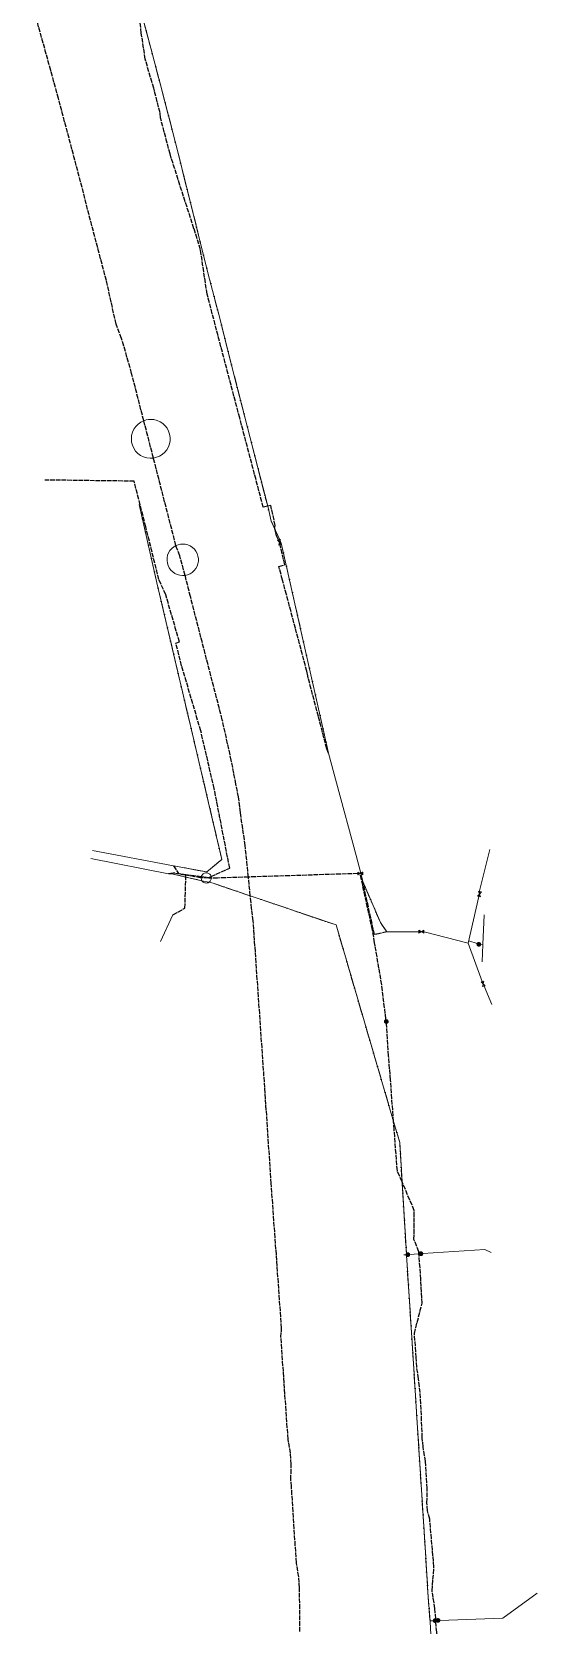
# Model space of a CAD drawing. Header units: metres. Extents: x 105265 to 106214, y 111498 to 118425.
# Drawn here: x 105340.8 to 105476.6, y 112403.9 to 112832.3 of the extents above; entities that cross this region are included whole.
import ezdxf

# ---------------------------------------------------------------- set-up
doc = ezdxf.new("R2010")
doc.units = ezdxf.units.M
doc.linetypes.add('DASHDOT', pattern=[3.556, 2.54, -0.508, 0, -0.508])
doc.linetypes.add('DASHED', pattern=[1.524, 1.27, -0.254])
for name, color, linetype, lineweight in [('30-RED-VANTI-EXIST', 52, 'CONTINUOUS', 13), ('30-RED-VANTI-PROY', 2, 'DASHED', 25), ('30-RED-VANTI-RETIRO', 8, 'DASHDOT', 13), ('30-RED-VANTI-SINCLAS', 9, 'CONTINUOUS', 5)]:
    doc.layers.add(name, color=color, linetype=linetype, lineweight=lineweight)

msp = doc.modelspace()

# ---------------------------------------------------------------- linework, layer by layer
at = {"layer": '30-RED-VANTI-EXIST'}
for points in [[(105404.174, 112704.7463), (105399.4901, 112723.0879), (105395.1871, 112739.8297), (105391.4599, 112754.6095), (105388.5559, 112765.7855), (105385.7759, 112776.8073), (105384.1601, 112783.4215), (105380.0941, 112799.6583), (105375.8063, 112816.3761), (105372.2757, 112829.6353), (105369.5193, 112839.9789), (105369.2644, 112841.0077)], [(105378.8663, 112608.0453), (105387.8069, 112606.3879), (105391.8507, 112609.7327), (105388.4873, 112624.2081), (105383.3159, 112646.0991), (105379.6027, 112661.9583), (105374.3863, 112684.1361), (105369.6475, 112705.2255)], [(105406.2235, 112698.3594), (105405.1265, 112700.7609), (105404.2657, 112704.3873), (105404.174, 112704.7463)], [(105407.4238, 112695.7314), (105406.2235, 112698.3594)], [(105407.5279, 112695.5036), (105407.4238, 112695.7314)], [(105407.8675, 112694.496), (105407.7469, 112695.0241), (105407.5279, 112695.5036)], [(105407.8752, 112694.462), (105407.8675, 112694.496)], [(105420.5569, 112638.3629), (105417.6641, 112651.0447), (105411.5139, 112678.5257), (105407.8752, 112694.462)], [(105429.2079, 112606.0707), (105427.9309, 112610.8285), (105422.7087, 112630.3311), (105420.5569, 112638.3629)], [(105377.5345, 112605.9327), (105356.6545, 112609.9849)], [(105357.0613, 112612.1849), (105378.8663, 112608.0453)], [(105461.1523, 112601.1287), (105461.1579, 112601.2961), (105463.8801, 112612.3937)], [(105377.5345, 112605.9327), (105378.7617, 112605.7853), (105382.1632, 112605.0158)], [(105382.1632, 112605.0158), (105386.5171, 112604.0308)], [(105429.2365, 112605.9639), (105429.2079, 112606.0707)], [(105429.7435, 112603.8051), (105429.3963, 112605.3685), (105429.2365, 112605.9639)], [(105386.5171, 112604.0308), (105388.3628, 112603.6132)], [(105388.3628, 112603.6132), (105389.5427, 112603.3463), (105399.5071, 112599.965)], [(105436.2499, 112590.2645), (105434.4825, 112592.8145), (105429.7435, 112603.8051)], [(105461.1296, 112600.4535), (105461.1523, 112601.1287)], [(105399.5071, 112599.965), (105422.5597, 112592.1423), (105438.0227, 112539.2897)], [(105458.1057, 112587.2415), (105460.9827, 112599.7988)], [(105460.9827, 112599.7988), (105461.1291, 112600.4379), (105461.1293, 112600.4447)], [(105461.1293, 112600.4447), (105461.1296, 112600.4535)], [(105375.3845, 112587.6569), (105378.6905, 112594.8897)], [(105462.0089, 112586.9125), (105462.0221, 112586.9119), (105462.4237, 112594.8383)], [(105444.8505, 112590.3242), (105436.2499, 112590.2645)], [(105445.5131, 112590.3288), (105444.8505, 112590.3242)], [(105445.524, 112590.329), (105445.5131, 112590.3288)], [(105446.1874, 112590.2702), (105445.524, 112590.329)], [(105458.1057, 112587.2415), (105446.2669, 112590.2631), (105446.1874, 112590.2702)], [(105458.2727, 112587.9221), (105460.4923, 112587.1233)], [(105461.8859, 112576.9528), (105458.1057, 112587.2415)], [(105460.4923, 112587.1233), (105460.6289, 112587.0741)], [(105460.6289, 112587.0741), (105460.8015, 112587.012)], [(105460.8015, 112587.012), (105460.9395, 112586.9623), (105461.1001, 112586.9548)], [(105461.1001, 112586.9548), (105461.2831, 112586.9463)], [(105461.2831, 112586.9463), (105461.4286, 112586.9395)], [(105461.4286, 112586.9395), (105462.0089, 112586.9125)], [(105462.0089, 112586.9125), (105461.8699, 112582.2319)], [(105462.1158, 112576.3271), (105461.8859, 112576.9528)], [(105462.1179, 112576.3215), (105462.1158, 112576.3271)], [(105462.3732, 112575.7039), (105462.1319, 112576.2833), (105462.1179, 112576.3215)], [(105464.4261, 112570.7745), (105462.3732, 112575.7039)], [(105438.0227, 112539.2897), (105439.6681, 112533.6659), (105440.3074, 112523.0743)], [(105440.3074, 112523.0743), (105441.4709, 112503.7999)], [(105440.8013, 112503.4301), (105441.3755, 112503.4736)], [(105441.3755, 112503.4736), (105441.4901, 112503.4823)], [(105441.4709, 112503.7999), (105441.4901, 112503.4823)], [(105441.4901, 112503.4823), (105441.52, 112503.4842)], [(105441.4901, 112503.4823), (105441.5087, 112503.1738)], [(105441.5087, 112503.1738), (105441.5773, 112502.0381), (105443.3699, 112474.2277), (105444.3915, 112458.2891), (105445.5115, 112440.2595), (105446.5029, 112424.8519), (105447.3521, 112411.3599), (105447.8309, 112405.05)], [(105441.52, 112503.4842), (105441.7028, 112503.4984)], [(105441.7028, 112503.4984), (105441.8573, 112503.5101), (105442.0172, 112503.5209)], [(105442.0172, 112503.5209), (105442.2001, 112503.5337)], [(105442.2001, 112503.5337), (105442.3445, 112503.5432)], [(105442.3445, 112503.5432), (105444.855, 112503.714)], [(105444.855, 112503.714), (105444.8939, 112503.7166)], [(105444.8939, 112503.7166), (105445.0384, 112503.7268)], [(105445.0384, 112503.7268), (105445.2214, 112503.7389)], [(105445.2214, 112503.7389), (105445.5361, 112503.7603)], [(105445.5361, 112503.7603), (105445.7186, 112503.7727)], [(105445.7186, 112503.7727), (105445.8633, 112503.7826)], [(105445.8633, 112503.7826), (105462.5781, 112504.9195), (105464.2545, 112504.0837)], [(105450.4672, 112405.1495), (105467.4211, 112405.7943), (105476.6277, 112412.4961)], [(105447.7341, 112405.0463), (105447.8309, 112405.05)], [(105447.8309, 112405.05), (105448.7211, 112405.0833)], [(105447.8309, 112405.05), (105448.0005, 112402.8149), (105448.9323, 112389.0518)], [(105448.7211, 112405.0833), (105448.8661, 112405.0887)], [(105448.8661, 112405.0887), (105449.0485, 112405.0956)], [(105449.0485, 112405.0956), (105449.2065, 112405.1015), (105449.3641, 112405.1075)], [(105449.3641, 112405.1075), (105449.3771, 112405.108)], [(105449.3771, 112405.108), (105449.4968, 112405.1125)], [(105449.4968, 112405.1125), (105449.5465, 112405.1144)], [(105449.5465, 112405.1144), (105449.6422, 112405.1181)], [(105449.6422, 112405.1181), (105449.6923, 112405.12)], [(105449.6923, 112405.12), (105449.8254, 112405.125)], [(105449.8254, 112405.125), (105450.1385, 112405.137)], [(105450.1385, 112405.137), (105450.3214, 112405.1439)], [(105450.3214, 112405.1439), (105450.4672, 112405.1495)]]:
    msp.add_lwpolyline(points, dxfattribs=at)
at = {"layer": '30-RED-VANTI-PROY'}
for points in [[(105404.174, 112704.7463), (105402.9895, 112704.4563), (105396.6479, 112728.4693), (105387.9059, 112761.7587), (105386.0875, 112773.7159), (105384.3641, 112779.3589), (105380.5699, 112791.0797), (105377.9201, 112799.4449), (105375.3649, 112809.1649), (105375.2443, 112810.5545), (105373.5309, 112817.1261), (105371.2705, 112824.9245), (105370.1995, 112831.9597), (105369.2644, 112841.0077)], [(105370.8717, 112727.7386), (105367.6003, 112740.4501), (105365.9161, 112746.3363), (105364.9097, 112749.8135), (105363.4193, 112753.6937), (105360.8135, 112765.3983), (105356.1427, 112783.0601), (105354.2839, 112790.4611), (105347.9201, 112814.3913), (105345.8427, 112821.9247), (105340.7719, 112840.2541)], [(105373.4554, 112717.6997), (105370.8717, 112727.7386)], [(105379.5158, 112694.1516), (105373.4554, 112717.6997)], [(105388.9567, 112605.221), (105393.9601, 112607.4285), (105389.7879, 112628.8475), (105386.2041, 112644.3063), (105381.0407, 112661.8447), (105379.4955, 112667.9327), (105380.4471, 112668.2523), (105376.7711, 112680.9127), (105374.9239, 112685.0027), (105371.4113, 112699.1725), (105368.2701, 112711.4697), (105344.2989, 112711.7763)], [(105406.2235, 112698.3594), (105405.9947, 112699.0551), (105406.2305, 112699.5239), (105405.0057, 112704.9499), (105404.174, 112704.7463)], [(105407.0818, 112695.6581), (105406.5283, 112696.8181), (105406.3061, 112698.1081), (105406.2235, 112698.3594)], [(105407.3775, 112695.0385), (105407.0818, 112695.6581)], [(105407.5279, 112694.3875), (105407.3775, 112695.0385)], [(105381.9631, 112686.1503), (105380.5535, 112691.4025), (105379.6537, 112693.6157), (105379.5158, 112694.1516)], [(105420.5569, 112638.3629), (105420.0837, 112639.5121), (105417.8071, 112648.2173), (105414.9313, 112659.1733), (105414.7105, 112660.3609), (105411.6419, 112671.9089), (105409.2327, 112680.9767), (105408.1595, 112684.8901), (105407.1987, 112688.5167), (105408.7801, 112688.9673), (105407.5279, 112694.3875)], [(105398.9957, 112605.027), (105398.1385, 112613.5123), (105396.8273, 112622.4291), (105396.3473, 112626.5551), (105395.6389, 112630.0133), (105394.3987, 112636.4189), (105391.9631, 112647.3363), (105383.4161, 112680.4331), (105382.0465, 112685.8397), (105381.9631, 112686.1503)], [(105382.1774, 112605.5354), (105378.7831, 112606.1159), (105377.5345, 112605.9327)], [(105378.7167, 112594.8777), (105381.9353, 112596.6659), (105382.1632, 112605.0158)], [(105378.8663, 112608.0453), (105380.1573, 112605.9555), (105382.1819, 112605.7031)], [(105382.1632, 112605.0158), (105382.1774, 112605.5354)], [(105382.1774, 112605.5354), (105382.1819, 112605.7031)], [(105386.2901, 112604.8487), (105386.1125, 112604.8623), (105382.1774, 112605.5354)], [(105382.1819, 112605.7031), (105382.1823, 112605.7165)], [(105382.1819, 112605.7031), (105386.3473, 112605.1837)], [(105386.3473, 112605.1837), (105388.3159, 112604.9383), (105388.9567, 112605.221)], [(105398.9957, 112605.027), (105390.7171, 112604.7593), (105389.0251, 112604.711)], [(105428.3942, 112605.9621), (105405.5397, 112605.2387), (105398.9957, 112605.027)], [(105399.5071, 112599.965), (105398.9957, 112605.027)], [(105428.5152, 112605.966), (105428.3942, 112605.9621)], [(105428.6323, 112605.9697), (105428.5152, 112605.966)], [(105428.7518, 112605.9735), (105428.6323, 112605.9697)], [(105428.8876, 112605.9778), (105428.7518, 112605.9735)], [(105429.0619, 112605.9833), (105428.8876, 112605.9778)], [(105436.003, 112566.6629), (105435.9765, 112566.8567), (105434.8473, 112576.0497), (105432.9281, 112587.3741), (105432.3539, 112590.7919), (105429.7239, 112602.8025), (105429.0619, 112605.9833)], [(105389.0251, 112604.711), (105388.3475, 112604.6917), (105386.2901, 112604.8487)], [(105436.2499, 112590.2645), (105433.4327, 112589.6869), (105432.9055, 112589.5675), (105429.7435, 112603.8051)], [(105412.8617, 112402.1545), (105412.7411, 112413.8589), (105412.5199, 112416.8821), (105411.9115, 112420.6397), (105410.5649, 112441.1787), (105410.4139, 112443.0401), (105410.5051, 112447.1477), (105410.3111, 112450.1073), (105409.6573, 112453.8677), (105407.7575, 112481.2681), (105407.9205, 112483.7239), (105405.1383, 112522.6237), (105403.0827, 112553.0375), (105400.2889, 112593.2307), (105399.8467, 112596.6033), (105399.5071, 112599.965)], [(105436.0237, 112566.5184), (105436.003, 112566.6629)], [(105436.049, 112566.3373), (105436.0237, 112566.5184)], [(105436.0791, 112566.0236), (105436.0633, 112566.2347), (105436.049, 112566.3373)], [(105436.0928, 112565.8417), (105436.0791, 112566.0236)], [(105436.1037, 112565.6962), (105436.0928, 112565.8417)], [(105438.0227, 112539.2897), (105437.2161, 112550.4581), (105436.6899, 112556.9323), (105436.1165, 112565.5251), (105436.1037, 112565.6962)], [(105440.3074, 112523.0743), (105439.0389, 112526.0585), (105438.1775, 112537.1469), (105438.0227, 112539.2897)], [(105444.855, 112503.714), (105444.8171, 112504.2275), (105443.5113, 112507.6083), (105443.5825, 112515.3699), (105440.3074, 112523.0743)], [(105449.3454, 112405.5668), (105449.1561, 112408.3481), (105448.3891, 112413.1473), (105448.8793, 112419.5193), (105447.7413, 112432.3931), (105447.1325, 112434.6335), (105447.0059, 112436.7603), (105447.0479, 112440.6481), (105446.6065, 112447.8995), (105445.9481, 112451.7829), (105445.7595, 112454.2573), (105445.2987, 112464.9299), (105444.7541, 112470.1277), (105444.2697, 112473.2207), (105444.0883, 112475.8355), (105443.6437, 112482.3251), (105445.6787, 112490.4107), (105445.3593, 112496.8901), (105444.855, 112503.714)], [(105449.3557, 112405.408), (105449.3454, 112405.5668)], [(105449.3771, 112405.108), (105449.3739, 112405.1485), (105449.3557, 112405.408)], [(105449.399, 112404.8195), (105449.3771, 112405.108)], [(105449.412, 112404.6608), (105449.399, 112404.8195)], [(105451.0738, 112389.6556), (105450.7209, 112396.1607), (105449.6223, 112401.9687), (105449.412, 112404.6608)]]:
    msp.add_lwpolyline(points, dxfattribs=at)
at = {"layer": '30-RED-VANTI-RETIRO'}
for points in [[(105404.174, 112704.7463), (105399.4901, 112723.0879), (105395.1871, 112739.8297), (105391.4599, 112754.6095), (105388.5559, 112765.7855), (105385.7759, 112776.8073), (105384.1601, 112783.4215), (105380.0941, 112799.6583), (105375.8063, 112816.3761), (105372.2757, 112829.6353), (105369.5193, 112839.9789), (105369.2644, 112841.0077)], [(105378.8663, 112608.0453), (105387.8069, 112606.3879), (105391.8507, 112609.7327), (105388.4873, 112624.2081), (105383.3159, 112646.0991), (105379.6027, 112661.9583), (105374.3863, 112684.1361), (105369.6475, 112705.2255)], [(105406.2235, 112698.3594), (105405.1265, 112700.7609), (105404.2657, 112704.3873), (105404.174, 112704.7463)], [(105407.4238, 112695.7314), (105406.2235, 112698.3594)], [(105407.5279, 112695.5036), (105407.4238, 112695.7314)], [(105407.8675, 112694.496), (105407.7469, 112695.0241), (105407.5279, 112695.5036)], [(105407.8752, 112694.462), (105407.8675, 112694.496)], [(105420.5569, 112638.3629), (105417.6641, 112651.0447), (105411.5139, 112678.5257), (105407.8752, 112694.462)], [(105377.5345, 112605.9327), (105378.7617, 112605.7853), (105382.1632, 112605.0158)], [(105382.1632, 112605.0158), (105386.5171, 112604.0308)], [(105386.5171, 112604.0308), (105388.3628, 112603.6132)], [(105388.3628, 112603.6132), (105389.5427, 112603.3463), (105399.5071, 112599.965)], [(105436.2499, 112590.2645), (105434.4825, 112592.8145), (105429.7435, 112603.8051)], [(105399.5071, 112599.965), (105422.5597, 112592.1423), (105438.0227, 112539.2897)], [(105438.0227, 112539.2897), (105439.6681, 112533.6659), (105440.3074, 112523.0743)], [(105440.3074, 112523.0743), (105441.4709, 112503.7999)], [(105441.4709, 112503.7999), (105441.4901, 112503.4823)], [(105441.4901, 112503.4823), (105441.5087, 112503.1738)], [(105441.5087, 112503.1738), (105441.5773, 112502.0381), (105443.3699, 112474.2277), (105444.3915, 112458.2891), (105445.5115, 112440.2595), (105446.5029, 112424.8519), (105447.3521, 112411.3599), (105447.8309, 112405.05)], [(105447.8309, 112405.05), (105448.0005, 112402.8149), (105448.9323, 112389.0518)]]:
    msp.add_lwpolyline(points, dxfattribs=at)
at = {"layer": '30-RED-VANTI-SINCLAS'}
for points in [[(105370.8717, 112727.7386), (105370.0679, 112727.3491), (105369.3423, 112726.8282), (105368.7162, 112726.1911), (105368.208, 112725.4566), (105367.8325, 112724.6461), (105367.6008, 112723.7835), (105367.5197, 112722.894), (105367.5915, 112722.0036), (105367.8141, 112721.1386), (105368.181, 112720.3242), (105368.6815, 112719.5844), (105369.3009, 112718.9408), (105370.021, 112718.4123), (105370.8206, 112718.0144), (105371.6765, 112717.7587), (105372.5634, 112717.6528), (105373.4554, 112717.6997)], [(105372.7363, 112728.0841), (105372.1023, 112728.0451), (105371.4777, 112727.9294), (105370.8717, 112727.7386)], [(105373.4554, 112717.6997), (105374.3035, 112717.8909), (105375.1082, 112718.2203), (105375.8469, 112718.6788), (105376.4993, 112719.2535), (105377.0472, 112719.9287), (105377.4753, 112720.6854), (105377.7718, 112721.5028), (105377.9284, 112722.358), (105377.9408, 112723.2274), (105377.8087, 112724.0867), (105377.5357, 112724.9122), (105377.1294, 112725.6809), (105376.601, 112726.3714), (105375.9654, 112726.9646), (105375.24, 112727.444), (105374.4451, 112727.7963), (105373.6028, 112728.0116), (105372.7363, 112728.0841)], [(105406.8605, 112695.6107), (105407.0818, 112695.6581)], [(105407.3775, 112695.0385), (105406.8605, 112695.6107)], [(105407.0818, 112695.6581), (105407.4238, 112695.7314)], [(105407.3775, 112695.0385), (105407.1405, 112694.3045)], [(105407.5279, 112695.5036), (105407.3775, 112695.0385)], [(105407.8675, 112694.496), (105407.3775, 112695.0385)], [(105407.4238, 112695.7314), (105407.6147, 112695.7723), (105407.5279, 112695.5036)], [(105379.5158, 112694.1516), (105378.9048, 112693.7951), (105378.3617, 112693.3418), (105377.9018, 112692.8044), (105377.5379, 112692.1978), (105377.2802, 112691.539), (105377.1359, 112690.8466), (105377.109, 112690.1397), (105377.2002, 112689.4382), (105377.4071, 112688.7618), (105377.7239, 112688.1293), (105378.1416, 112687.5585), (105378.6486, 112687.0652), (105379.2308, 112686.6633), (105379.8717, 112686.3641), (105380.5536, 112686.1759), (105381.2573, 112686.104), (105381.9631, 112686.1503)], [(105381.3341, 112694.5631), (105380.7098, 112694.5165), (105380.0993, 112694.3784), (105379.5158, 112694.1516)], [(105381.9631, 112686.1503), (105382.6466, 112686.3121), (105383.2939, 112686.5847), (105383.8872, 112686.9607), (105384.41, 112687.4297), (105384.8481, 112687.9787), (105385.1892, 112688.5926), (105385.4241, 112689.2546), (105385.5462, 112689.9463), (105385.5522, 112690.6486), (105385.4418, 112691.3422), (105385.2182, 112692.0081), (105384.8875, 112692.6277), (105384.4589, 112693.1841), (105383.944, 112693.6619), (105383.3573, 112694.0479), (105382.7147, 112694.3314), (105382.034, 112694.5048), (105381.3341, 112694.5631)], [(105407.1405, 112694.3045), (105407.5279, 112694.3875)], [(105407.5279, 112694.3875), (105407.8752, 112694.462)], [(105407.8752, 112694.462), (105407.8945, 112694.4661), (105407.8675, 112694.496)], [(105386.3473, 112605.1837), (105386.3083, 112605.018), (105386.2901, 112604.8487)], [(105387.6583, 112606.1571), (105387.4406, 112606.1397), (105387.2284, 112606.0878), (105387.0271, 112606.0029), (105386.842, 112605.8871), (105386.6775, 112605.7433), (105386.538, 112605.5752), (105386.427, 112605.3871), (105386.3473, 112605.1837)], [(105388.9567, 112605.221), (105388.8735, 112605.4176), (105388.7609, 112605.5989), (105388.6214, 112605.7605), (105388.4585, 112605.8985), (105388.2761, 112606.0094), (105388.0787, 112606.0907), (105387.8711, 112606.1403), (105387.6583, 112606.1571)], [(105389.0251, 112604.711), (105389.0238, 112604.8835), (105389.0009, 112605.0543), (105388.9567, 112605.221)], [(105428.3942, 112605.9621), (105428.3881, 112606.3587), (105428.5103, 112606.2907), (105428.5152, 112605.966)], [(105428.5199, 112605.6593), (105428.3999, 112605.5875), (105428.3942, 112605.9621)], [(105428.5152, 112605.966), (105428.5199, 112605.6593)], [(105428.6323, 112605.9697), (105428.6285, 112606.2249), (105428.7489, 112606.1577), (105428.7518, 112605.9735)], [(105428.7545, 112605.7995), (105428.6359, 112605.7287), (105428.6323, 112605.9697)], [(105428.7518, 112605.9735), (105428.7545, 112605.7995)], [(105428.8876, 112605.9778), (105428.8861, 112606.0813), (105429.0619, 112605.9833)], [(105428.8891, 112605.8801), (105428.8876, 112605.9778)], [(105429.0619, 112605.9833), (105428.8891, 112605.8801)], [(105429.2079, 112606.0707), (105429.0619, 112605.9833)], [(105429.0619, 112605.9833), (105429.2377, 112605.8853)], [(105429.2365, 112605.9639), (105429.2347, 112606.0867), (105429.2079, 112606.0707)], [(105429.2377, 112605.8853), (105429.2365, 112605.9639)], [(105429.3749, 112605.8091), (105429.4953, 112605.7419), (105429.4877, 112606.2381), (105429.3693, 112606.1673), (105429.3749, 112605.8091)], [(105429.6135, 112605.6761), (105429.7357, 112605.6079), (105429.7239, 112606.3791), (105429.6039, 112606.3075), (105429.6135, 112605.6761)], [(105386.2901, 112604.8487), (105386.2975, 112604.6333), (105386.3386, 112604.4217), (105386.4124, 112604.2192), (105386.5171, 112604.0308)], [(105386.5171, 112604.0308), (105386.6611, 112603.8491), (105386.8337, 112603.6942), (105387.0299, 112603.5707), (105387.2442, 112603.4821), (105387.4703, 112603.431), (105387.7019, 112603.4187), (105387.9322, 112603.4457), (105388.1546, 112603.5112), (105388.3628, 112603.6132)], [(105388.3628, 112603.6132), (105388.5434, 112603.7426), (105388.7006, 112603.8995), (105388.8304, 112604.0798), (105388.9294, 112604.2787), (105388.9948, 112604.491), (105389.0251, 112604.711)], [(105461.1273, 112600.4509), (105460.8903, 112601.1849)], [(105460.8903, 112601.1849), (105461.1523, 112601.1287)], [(105461.1523, 112601.1287), (105461.6445, 112601.0231), (105461.1296, 112600.4535)], [(105461.1273, 112600.4509), (105460.6103, 112599.8787)], [(105460.6103, 112599.8787), (105460.9827, 112599.7988)], [(105460.9827, 112599.7988), (105461.3643, 112599.7169), (105461.1293, 112600.4447)], [(105461.1296, 112600.4535), (105461.1273, 112600.4509)], [(105461.1293, 112600.4447), (105461.1273, 112600.4509)], [(105444.8505, 112590.3242), (105444.8445, 112590.7073), (105445.5185, 112590.3321)], [(105444.8565, 112589.9363), (105444.8505, 112590.3242)], [(105445.5131, 112590.3288), (105444.8565, 112589.9363)], [(105445.5185, 112590.3321), (105445.5131, 112590.3288)], [(105446.1874, 112590.2702), (105446.1805, 112590.7279), (105445.5185, 112590.3321)], [(105445.5185, 112590.3321), (105445.524, 112590.329)], [(105445.524, 112590.329), (105446.1921, 112589.9567)], [(105446.1921, 112589.9567), (105446.1874, 112590.2702)], [(105460.4923, 112587.1233), (105460.4684, 112587.0456), (105460.4578, 112586.965), (105460.4608, 112586.8838), (105460.4773, 112586.8042), (105460.5068, 112586.7285), (105460.5486, 112586.6588), (105460.6014, 112586.597), (105460.6637, 112586.5449), (105460.7339, 112586.5039), (105460.8099, 112586.4752), (105460.8896, 112586.4595), (105460.9709, 112586.4574), (105461.0513, 112586.4689), (105461.1287, 112586.4935), (105461.2009, 112586.5308), (105461.2659, 112586.5796), (105461.3219, 112586.6385), (105461.3672, 112586.706), (105461.4007, 112586.78), (105461.4213, 112586.8586), (105461.4286, 112586.9395)], [(105460.9429, 112587.4287), (105460.8607, 112587.4216), (105460.781, 112587.4007), (105460.7059, 112587.3667), (105460.6377, 112587.3204), (105460.5782, 112587.2633), (105460.5293, 112587.1969), (105460.4923, 112587.1233)], [(105460.6289, 112587.0741), (105460.6112, 112587.0194), (105460.603, 112586.9625), (105460.6044, 112586.905), (105460.6155, 112586.8486), (105460.636, 112586.7949), (105460.6652, 112586.7454), (105460.7022, 112586.7015), (105460.7462, 112586.6644), (105460.7958, 112586.6353), (105460.8495, 112586.615), (105460.9059, 112586.6039), (105460.9634, 112586.6026), (105461.0203, 112586.6109), (105461.075, 112586.6287), (105461.1258, 112586.6554), (105461.1715, 112586.6903), (105461.2107, 112586.7324), (105461.2422, 112586.7805), (105461.2651, 112586.8332), (105461.2789, 112586.889), (105461.2831, 112586.9463)], [(105460.9429, 112587.2833), (105460.886, 112587.2785), (105460.8308, 112587.2642), (105460.7787, 112587.2409), (105460.7312, 112587.2093), (105460.6897, 112587.1702), (105460.6553, 112587.1247), (105460.6289, 112587.0741)], [(105460.8015, 112587.012), (105460.7919, 112586.9874), (105460.7864, 112586.9617), (105460.7854, 112586.9353), (105460.7888, 112586.9092), (105460.7964, 112586.884), (105460.8081, 112586.8604), (105460.8236, 112586.8391), (105460.8425, 112586.8207), (105460.8641, 112586.8057), (105460.8879, 112586.7945), (105460.9133, 112586.7874), (105460.9395, 112586.7846), (105460.9658, 112586.7862), (105460.9914, 112586.7922), (105461.0157, 112586.8024), (105461.038, 112586.8164), (105461.0576, 112586.834), (105461.074, 112586.8546), (105461.0868, 112586.8777), (105461.0955, 112586.9025), (105461.1, 112586.9285), (105461.1001, 112586.9548)], [(105460.9429, 112587.1005), (105460.9179, 112587.0984), (105460.8935, 112587.0924), (105460.8704, 112587.0827), (105460.8492, 112587.0693), (105460.8303, 112587.0528), (105460.8143, 112587.0335), (105460.8015, 112587.012)], [(105461.4286, 112586.9395), (105461.423, 112587.0159), (105461.4056, 112587.0904), (105461.3767, 112587.1613), (105461.3369, 112587.2267), (105461.2875, 112587.2851), (105461.2294, 112587.335), (105461.1642, 112587.3752), (105461.0936, 112587.4046), (105461.0192, 112587.4226), (105460.9429, 112587.4287)], [(105461.2831, 112586.9463), (105461.2774, 112587.005), (105461.2616, 112587.0617), (105461.2363, 112587.115), (105461.2022, 112587.163), (105461.1604, 112587.2045), (105461.112, 112587.2382), (105461.0585, 112587.263), (105461.0016, 112587.2782), (105460.9429, 112587.2833)], [(105461.1001, 112586.9548), (105461.096, 112586.9806), (105461.0876, 112587.0054), (105461.0752, 112587.0284), (105461.0592, 112587.0491), (105461.04, 112587.0669), (105461.0182, 112587.0813), (105460.9943, 112587.0918), (105460.9689, 112587.0983), (105460.9429, 112587.1005)], [(105461.5549, 112576.8543), (105461.8859, 112576.9528)], [(105462.1151, 112576.3241), (105461.5549, 112576.8543)], [(105461.8859, 112576.9528), (105462.2943, 112577.0743), (105462.1158, 112576.3271)], [(105462.1151, 112576.3241), (105461.9359, 112575.5737)], [(105461.9359, 112575.5737), (105462.3732, 112575.7039)], [(105462.1158, 112576.3271), (105462.1151, 112576.3241)], [(105462.1179, 112576.3215), (105462.1151, 112576.3241)], [(105462.3732, 112575.7039), (105462.6751, 112575.7937), (105462.1179, 112576.3215)], [(105436.003, 112566.6629), (105435.9214, 112566.6453), (105435.8441, 112566.6139), (105435.7732, 112566.5698), (105435.7109, 112566.5142), (105435.6591, 112566.4488), (105435.6192, 112566.3754), (105435.5925, 112566.2963), (105435.5797, 112566.2139), (105435.5812, 112566.1304), (105435.5969, 112566.0484), (105435.6264, 112565.9703), (105435.6689, 112565.8985), (105435.723, 112565.8349), (105435.7872, 112565.7816), (105435.8596, 112565.74), (105435.938, 112565.7114), (105436.0202, 112565.6966), (105436.1037, 112565.6962)], [(105436.0237, 112566.5184), (105435.9664, 112566.5064), (105435.912, 112566.4847), (105435.8621, 112566.454), (105435.8182, 112566.4151), (105435.7816, 112566.3694), (105435.7534, 112566.318), (105435.7345, 112566.2626), (105435.7253, 112566.2047), (105435.7263, 112566.1461), (105435.7372, 112566.0886), (105435.7579, 112566.0338), (105435.7876, 112565.9833), (105435.8256, 112565.9387), (105435.8706, 112565.9013), (105435.9215, 112565.8721), (105435.9765, 112565.8521), (105436.0342, 112565.8419), (105436.0928, 112565.8417)], [(105436.0647, 112566.6669), (105436.003, 112566.6629)], [(105436.0647, 112566.5215), (105436.0237, 112566.5184)], [(105436.1037, 112565.6962), (105436.1851, 112565.7098), (105436.2631, 112565.7369), (105436.3354, 112565.7769), (105436.3998, 112565.8286), (105436.4546, 112565.8904), (105436.4981, 112565.9605), (105436.5291, 112566.0371), (105436.5467, 112566.1177), (105436.5504, 112566.2002), (105436.5401, 112566.2822), (105436.5161, 112566.3612), (105436.4791, 112566.435), (105436.43, 112566.5014), (105436.3705, 112566.5587), (105436.3021, 112566.605), (105436.2269, 112566.639), (105436.147, 112566.6599), (105436.0647, 112566.6669)], [(105436.0928, 112565.8417), (105436.1498, 112565.8513), (105436.2043, 112565.8704), (105436.2548, 112565.8985), (105436.2998, 112565.9347), (105436.3381, 112565.9781), (105436.3685, 112566.0272), (105436.3901, 112566.0808), (105436.4024, 112566.1373), (105436.4049, 112566.195), (105436.3976, 112566.2524), (105436.3808, 112566.3077), (105436.3548, 112566.3593), (105436.3204, 112566.4058), (105436.2787, 112566.4458), (105436.2309, 112566.4782), (105436.1782, 112566.502), (105436.1223, 112566.5166), (105436.0647, 112566.5215)], [(105436.049, 112566.3373), (105436.0221, 112566.3322), (105435.9964, 112566.3225), (105435.9729, 112566.3086), (105435.9521, 112566.2907), (105435.9347, 112566.2696), (105435.9212, 112566.2457), (105435.9121, 112566.2199), (105435.9076, 112566.1928), (105435.9079, 112566.1654), (105435.9128, 112566.1385), (105435.9224, 112566.1128), (105435.9363, 112566.0892), (105435.954, 112566.0684), (105435.9751, 112566.0509), (105435.9989, 112566.0373), (105436.0247, 112566.0281), (105436.0517, 112566.0235), (105436.0791, 112566.0236)], [(105436.0647, 112566.3387), (105436.049, 112566.3373)], [(105436.0791, 112566.0236), (105436.1054, 112566.0283), (105436.1306, 112566.0373), (105436.1538, 112566.0505), (105436.1745, 112566.0674), (105436.1921, 112566.0875), (105436.206, 112566.1104), (105436.2158, 112566.1352), (105436.2214, 112566.1613), (105436.2224, 112566.188), (105436.2189, 112566.2145), (105436.211, 112566.2401), (105436.1989, 112566.2639), (105436.183, 112566.2853), (105436.1637, 112566.3038), (105436.1415, 112566.3187), (105436.1172, 112566.3297), (105436.0913, 112566.3364), (105436.0647, 112566.3387)], [(105441.4709, 112503.7999), (105441.4334, 112503.7415), (105441.4047, 112503.6783), (105441.3852, 112503.6117), (105441.3754, 112503.543), (105441.3755, 112503.4736)], [(105441.3755, 112503.4736), (105441.3888, 112503.3911), (105441.4161, 112503.3121), (105441.4564, 112503.239), (105441.5087, 112503.1738)], [(105441.8601, 112503.9957), (105441.7851, 112503.9898), (105441.712, 112503.9724), (105441.6423, 112503.9439), (105441.578, 112503.905), (105441.5204, 112503.8566), (105441.4709, 112503.7999)], [(105441.5087, 112503.1738), (105441.5679, 112503.1212), (105441.6349, 112503.0789), (105441.7078, 112503.048), (105441.7848, 112503.0294), (105441.8638, 112503.0236), (105441.9427, 112503.0307), (105442.0194, 112503.0505), (105442.0919, 112503.0825), (105442.1582, 112503.1259), (105442.2165, 112503.1795), (105442.2654, 112503.2418), (105442.3035, 112503.3113), (105442.3297, 112503.386), (105442.3435, 112503.464), (105442.3445, 112503.5432)], [(105441.8601, 112503.8503), (105441.8043, 112503.8457), (105441.75, 112503.832), (105441.6986, 112503.8096), (105441.6516, 112503.7792), (105441.6103, 112503.7414), (105441.5756, 112503.6974), (105441.5487, 112503.6482), (105441.5301, 112503.5954), (105441.5205, 112503.5402), (105441.52, 112503.4842)], [(105441.52, 112503.4842), (105441.5295, 112503.4256), (105441.5491, 112503.3695), (105441.5781, 112503.3176), (105441.6156, 112503.2716), (105441.6605, 112503.2328), (105441.7116, 112503.2024), (105441.7671, 112503.1813), (105441.8254, 112503.1701), (105441.8848, 112503.1693), (105441.9434, 112503.1787), (105441.9995, 112503.1982), (105442.0514, 112503.2271), (105442.0975, 112503.2646), (105442.1363, 112503.3095), (105442.1668, 112503.3605), (105442.188, 112503.416), (105442.1992, 112503.4743), (105442.2001, 112503.5337)], [(105441.8601, 112503.6675), (105441.8343, 112503.6653), (105441.8092, 112503.659), (105441.7855, 112503.6486), (105441.7638, 112503.6346), (105441.7447, 112503.6171), (105441.7287, 112503.5968), (105441.7162, 112503.5741), (105441.7076, 112503.5497), (105441.7031, 112503.5242), (105441.7028, 112503.4984)], [(105441.7028, 112503.4984), (105441.7068, 112503.4726), (105441.7149, 112503.4479), (105441.7271, 112503.4248), (105441.7428, 112503.404), (105441.7618, 112503.3861), (105441.7834, 112503.3716), (105441.8072, 112503.3609), (105441.8324, 112503.3542), (105441.8583, 112503.3517), (105441.8843, 112503.3536), (105441.9096, 112503.3597), (105441.9336, 112503.3699), (105441.9556, 112503.384), (105441.9749, 112503.4014), (105441.9911, 112503.4218), (105442.0038, 112503.4446), (105442.0125, 112503.4692), (105442.017, 112503.4949), (105442.0172, 112503.5209)], [(105442.3445, 112503.5432), (105442.3322, 112503.6232), (105442.3068, 112503.7001), (105442.269, 112503.7717), (105442.2198, 112503.836), (105442.1607, 112503.8913), (105442.0932, 112503.9359), (105442.0192, 112503.9688), (105441.9408, 112503.9889), (105441.8601, 112503.9957)], [(105442.2001, 112503.5337), (105442.1914, 112503.5898), (105442.1734, 112503.6436), (105442.1468, 112503.6937), (105442.1123, 112503.7387), (105442.0708, 112503.7773), (105442.0235, 112503.8086), (105441.9716, 112503.8315), (105441.9166, 112503.8456), (105441.8601, 112503.8503)], [(105442.0172, 112503.5209), (105442.0132, 112503.5469), (105442.0049, 112503.5717), (105441.9926, 112503.5949), (105441.9766, 112503.6157), (105441.9575, 112503.6336), (105441.9356, 112503.6481), (105441.9116, 112503.6587), (105441.8862, 112503.6652), (105441.8601, 112503.6675)], [(105445.3785, 112504.2397), (105445.2988, 112504.2331), (105445.2213, 112504.2135), (105445.148, 112504.1815), (105445.081, 112504.1379), (105445.022, 112504.0839), (105444.9727, 112504.021), (105444.9343, 112503.9508), (105444.908, 112503.8754), (105444.8944, 112503.7966), (105444.8939, 112503.7166)], [(105444.8939, 112503.7166), (105444.9075, 112503.6334), (105444.9353, 112503.5539), (105444.9764, 112503.4803), (105445.0296, 112503.4149), (105445.0933, 112503.3597), (105445.1656, 112503.3164), (105445.2443, 112503.2862), (105445.3271, 112503.2701), (105445.4113, 112503.2685), (105445.4946, 112503.2815), (105445.5744, 112503.3086), (105445.6483, 112503.3492), (105445.7141, 112503.4019), (105445.7697, 112503.4653), (105445.8136, 112503.5372), (105445.8444, 112503.6157), (105445.8611, 112503.6983), (105445.8633, 112503.7826)], [(105445.3785, 112504.0943), (105445.3225, 112504.0897), (105445.2681, 112504.0759), (105445.2166, 112504.0534), (105445.1695, 112504.0228), (105445.1281, 112503.9849), (105445.0935, 112503.9406), (105445.0666, 112503.8913), (105445.0482, 112503.8383), (105445.0387, 112503.7829), (105445.0384, 112503.7268)], [(105445.0384, 112503.7268), (105445.0481, 112503.6685), (105445.0676, 112503.6128), (105445.0965, 112503.5613), (105445.1338, 112503.5156), (105445.1785, 112503.477), (105445.2292, 112503.4467), (105445.2843, 112503.4255), (105445.3422, 112503.4142), (105445.4012, 112503.4131), (105445.4596, 112503.4222), (105445.5155, 112503.4412), (105445.5673, 112503.4695), (105445.6134, 112503.5064), (105445.6524, 112503.5506), (105445.6833, 112503.601), (105445.705, 112503.6559), (105445.7169, 112503.7137), (105445.7186, 112503.7727)], [(105445.3785, 112503.9115), (105445.3523, 112503.9093), (105445.3269, 112503.9028), (105445.303, 112503.8922), (105445.2811, 112503.8777), (105445.2619, 112503.8598), (105445.2459, 112503.839), (105445.2336, 112503.8159), (105445.2252, 112503.791), (105445.2212, 112503.7651), (105445.2214, 112503.7389)], [(105445.2214, 112503.7389), (105445.2262, 112503.7122), (105445.2354, 112503.6868), (105445.2489, 112503.6632), (105445.2662, 112503.6424), (105445.2868, 112503.6248), (105445.3102, 112503.611), (105445.3355, 112503.6014), (105445.3621, 112503.5963), (105445.3892, 112503.5958), (105445.416, 112503.6), (105445.4417, 112503.6086), (105445.4655, 112503.6216), (105445.4867, 112503.6384), (105445.5048, 112503.6586), (105445.5191, 112503.6816), (105445.5293, 112503.7067), (105445.535, 112503.7332), (105445.5361, 112503.7603)], [(105445.8633, 112503.7826), (105445.8517, 112503.8632), (105445.8267, 112503.9408), (105445.7891, 112504.0131), (105445.74, 112504.0781), (105445.6807, 112504.134), (105445.613, 112504.1792), (105445.5386, 112504.2124), (105445.4597, 112504.2328), (105445.3785, 112504.2397)], [(105445.7186, 112503.7727), (105445.7106, 112503.8294), (105445.6931, 112503.884), (105445.6669, 112503.9348), (105445.6324, 112503.9806), (105445.5908, 112504.0199), (105445.5432, 112504.0517), (105445.491, 112504.0751), (105445.4355, 112504.0895), (105445.3785, 112504.0943)], [(105445.5361, 112503.7603), (105445.5327, 112503.7868), (105445.5248, 112503.8124), (105445.5128, 112503.8363), (105445.4969, 112503.8578), (105445.4776, 112503.8764), (105445.4554, 112503.8914), (105445.431, 112503.9024), (105445.4051, 112503.9092), (105445.3785, 112503.9115)], [(105449.2065, 112405.5879), (105449.1287, 112405.5816), (105449.0528, 112405.5629), (105448.981, 112405.5323), (105448.915, 112405.4905), (105448.8565, 112405.4388), (105448.8071, 112405.3784), (105448.768, 112405.3108), (105448.7402, 112405.2378), (105448.7244, 112405.1613), (105448.7211, 112405.0833)], [(105448.7211, 112405.0833), (105448.7306, 112405.0042), (105448.7528, 112404.9277), (105448.7873, 112404.8558), (105448.833, 112404.7906), (105448.8888, 112404.7337), (105448.9532, 112404.6867), (105449.0244, 112404.6508), (105449.1004, 112404.6271), (105449.1793, 112404.6161), (105449.259, 112404.6181), (105449.3373, 112404.6332), (105449.412, 112404.6608)], [(105449.2065, 112405.4425), (105449.1519, 112405.4381), (105449.0988, 112405.425), (105449.0484, 112405.4035), (105449.0021, 112405.3743), (105448.9611, 112405.338), (105448.9264, 112405.2956), (105448.899, 112405.2482), (105448.8795, 112405.1971), (105448.8685, 112405.1434), (105448.8661, 112405.0887)], [(105448.8661, 112405.0887), (105448.8727, 112405.0333), (105448.8883, 112404.9796), (105448.9124, 112404.9292), (105448.9445, 112404.8834), (105448.9836, 112404.8435), (105449.0287, 112404.8104), (105449.0785, 112404.7852), (105449.1319, 112404.7685), (105449.1872, 112404.7607), (105449.2431, 112404.7621), (105449.298, 112404.7726), (105449.3504, 112404.7919), (105449.399, 112404.8195)], [(105449.2065, 112405.2597), (105449.1812, 112405.2577), (105449.1565, 112405.2516), (105449.1331, 112405.2416), (105449.1116, 112405.2281), (105449.0926, 112405.2112), (105449.0765, 112405.1916), (105449.0638, 112405.1696), (105449.0547, 112405.1458), (105449.0496, 112405.121), (105449.0485, 112405.0956)], [(105449.0485, 112405.0956), (105449.0516, 112405.0697), (105449.059, 112405.0446), (105449.0703, 112405.0211), (105449.0854, 112404.9998), (105449.1038, 112404.9813), (105449.1249, 112404.966), (105449.1484, 112404.9545), (105449.1733, 112404.9469), (105449.1992, 112404.9436), (105449.2253, 112404.9446), (105449.2509, 112404.9498), (105449.2752, 112404.9593), (105449.2977, 112404.9725), (105449.3177, 112404.9894), (105449.3346, 112405.0092), (105449.348, 112405.0316), (105449.3576, 112405.0559), (105449.363, 112405.0814), (105449.3641, 112405.1075)], [(105449.3454, 112405.5668), (105449.2767, 112405.5824), (105449.2065, 112405.5879)], [(105449.3557, 112405.408), (105449.3079, 112405.427), (105449.2578, 112405.4386), (105449.2065, 112405.4425)], [(105449.3641, 112405.1075), (105449.3609, 112405.1342), (105449.3531, 112405.1599), (105449.3411, 112405.1839), (105449.3252, 112405.2056), (105449.3059, 112405.2243), (105449.2837, 112405.2394), (105449.2592, 112405.2505), (105449.2332, 112405.2574), (105449.2065, 112405.2597)], [(105449.5761, 112405.4164), (105449.5272, 112405.4661), (105449.4716, 112405.5083), (105449.4106, 112405.5421), (105449.3454, 112405.5668)], [(105449.5084, 112405.2583), (105449.4797, 112405.3044), (105449.4441, 112405.3454), (105449.4024, 112405.3802), (105449.3557, 112405.408)], [(105449.399, 112404.8195), (105449.4394, 112404.852), (105449.4743, 112404.8903), (105449.5031, 112404.9335), (105449.525, 112404.9805)], [(105449.412, 112404.6608), (105449.4704, 112404.6932), (105449.5238, 112404.7333), (105449.5712, 112404.7804), (105449.6118, 112404.8335)], [(105449.5084, 112405.2583), (105449.4971, 112405.1858), (105449.4968, 112405.1125)], [(105449.4968, 112405.1125), (105449.5063, 112405.0456), (105449.525, 112404.9805)], [(105449.5761, 112405.4164), (105449.5473, 112405.3665), (105449.5246, 112405.3135), (105449.5084, 112405.2583)], [(105449.5465, 112405.1144), (105449.5409, 112405.1641), (105449.5281, 112405.2124), (105449.5084, 112405.2583)], [(105449.525, 112404.9805), (105449.5381, 112405.0241), (105449.5453, 112405.069), (105449.5465, 112405.1144)], [(105449.525, 112404.9805), (105449.5481, 112404.9282), (105449.5771, 112404.879), (105449.6118, 112404.8335)], [(105449.9815, 112405.6353), (105449.9019, 112405.6286), (105449.8244, 112405.609), (105449.7512, 112405.5769), (105449.6843, 112405.5333), (105449.6254, 112405.4793), (105449.5761, 112405.4164)], [(105449.6624, 112405.2679), (105449.6396, 112405.3207), (105449.6107, 112405.3705), (105449.5761, 112405.4164)], [(105449.6118, 112404.8335), (105449.6719, 112404.7743), (105449.7415, 112404.7264), (105449.8182, 112404.6912), (105449.9, 112404.6698), (105449.9841, 112404.663), (105450.0682, 112404.6708), (105450.1497, 112404.693), (105450.2261, 112404.7291), (105450.2951, 112404.7778), (105450.3546, 112404.8377), (105450.4028, 112404.9071), (105450.4383, 112404.9837), (105450.46, 112405.0653), (105450.4672, 112405.1495)], [(105449.6118, 112404.8335), (105449.6407, 112404.8835), (105449.6636, 112404.9365), (105449.68, 112404.9918)], [(105449.6624, 112405.2679), (105449.6482, 112405.2192), (105449.6415, 112405.1688), (105449.6422, 112405.1181)], [(105449.6422, 112405.1181), (105449.6493, 112405.0745), (105449.662, 112405.0322), (105449.68, 112404.9918)], [(105449.9815, 112405.4897), (105449.9227, 112405.4845), (105449.8657, 112405.4693), (105449.8122, 112405.4445), (105449.7637, 112405.4109), (105449.7218, 112405.3694), (105449.6877, 112405.3212), (105449.6624, 112405.2679)], [(105449.6923, 112405.12), (105449.6831, 112405.1951), (105449.6624, 112405.2679)], [(105449.68, 112404.9918), (105449.71, 112404.9443), (105449.7474, 112404.9024), (105449.7912, 112404.8672), (105449.8401, 112404.8397), (105449.893, 112404.8206), (105449.9482, 112404.8105), (105450.0044, 112404.8097), (105450.0599, 112404.8181), (105450.1133, 112404.8355), (105450.1631, 112404.8615), (105450.208, 112404.8953), (105450.2466, 112404.9361), (105450.278, 112404.9827), (105450.3013, 112405.0338), (105450.3159, 112405.088), (105450.3214, 112405.1439)], [(105449.68, 112404.9918), (105449.6904, 112405.0555), (105449.6923, 112405.12)], [(105449.9815, 112405.3069), (105449.9544, 112405.3045), (105449.9282, 112405.2976), (105449.9035, 112405.2863), (105449.8811, 112405.2708), (105449.8617, 112405.2518), (105449.8458, 112405.2298), (105449.834, 112405.2053), (105449.8265, 112405.1792), (105449.8236, 112405.1522), (105449.8254, 112405.125)], [(105449.8254, 112405.125), (105449.8317, 112405.0988), (105449.8424, 112405.074), (105449.8572, 112405.0514), (105449.8757, 112405.0317), (105449.8972, 112405.0154), (105449.9212, 112405.003), (105449.947, 112404.9949), (105449.9737, 112404.9913), (105450.0007, 112404.9923), (105450.0271, 112404.9979), (105450.0522, 112405.008), (105450.0752, 112405.0221), (105450.0954, 112405.04), (105450.1123, 112405.0611), (105450.1253, 112405.0848), (105450.1342, 112405.1103), (105450.1385, 112405.137)], [(105450.4672, 112405.1495), (105450.4598, 112405.2338), (105450.4379, 112405.3156), (105450.4021, 112405.3923), (105450.3535, 112405.4616), (105450.2936, 112405.5215), (105450.2243, 112405.5701), (105450.1476, 112405.6059), (105450.0658, 112405.6279), (105449.9815, 112405.6353)], [(105450.3214, 112405.1439), (105450.3179, 112405.1977), (105450.3061, 112405.2503), (105450.286, 112405.3003), (105450.2584, 112405.3466), (105450.2238, 112405.3879), (105450.1831, 112405.4232), (105450.1373, 112405.4517), (105450.0876, 112405.4726), (105450.0352, 112405.4853), (105449.9815, 112405.4897)], [(105450.1385, 112405.137), (105450.1383, 112405.1629), (105450.134, 112405.1884), (105450.1254, 112405.2129), (105450.113, 112405.2357), (105450.0971, 112405.2562), (105450.078, 112405.2737), (105450.0562, 112405.2879), (105450.0325, 112405.2983), (105450.0073, 112405.3047), (105449.9815, 112405.3069)]]:
    msp.add_lwpolyline(points, dxfattribs=at)

doc.saveas('drawing.dxf')
